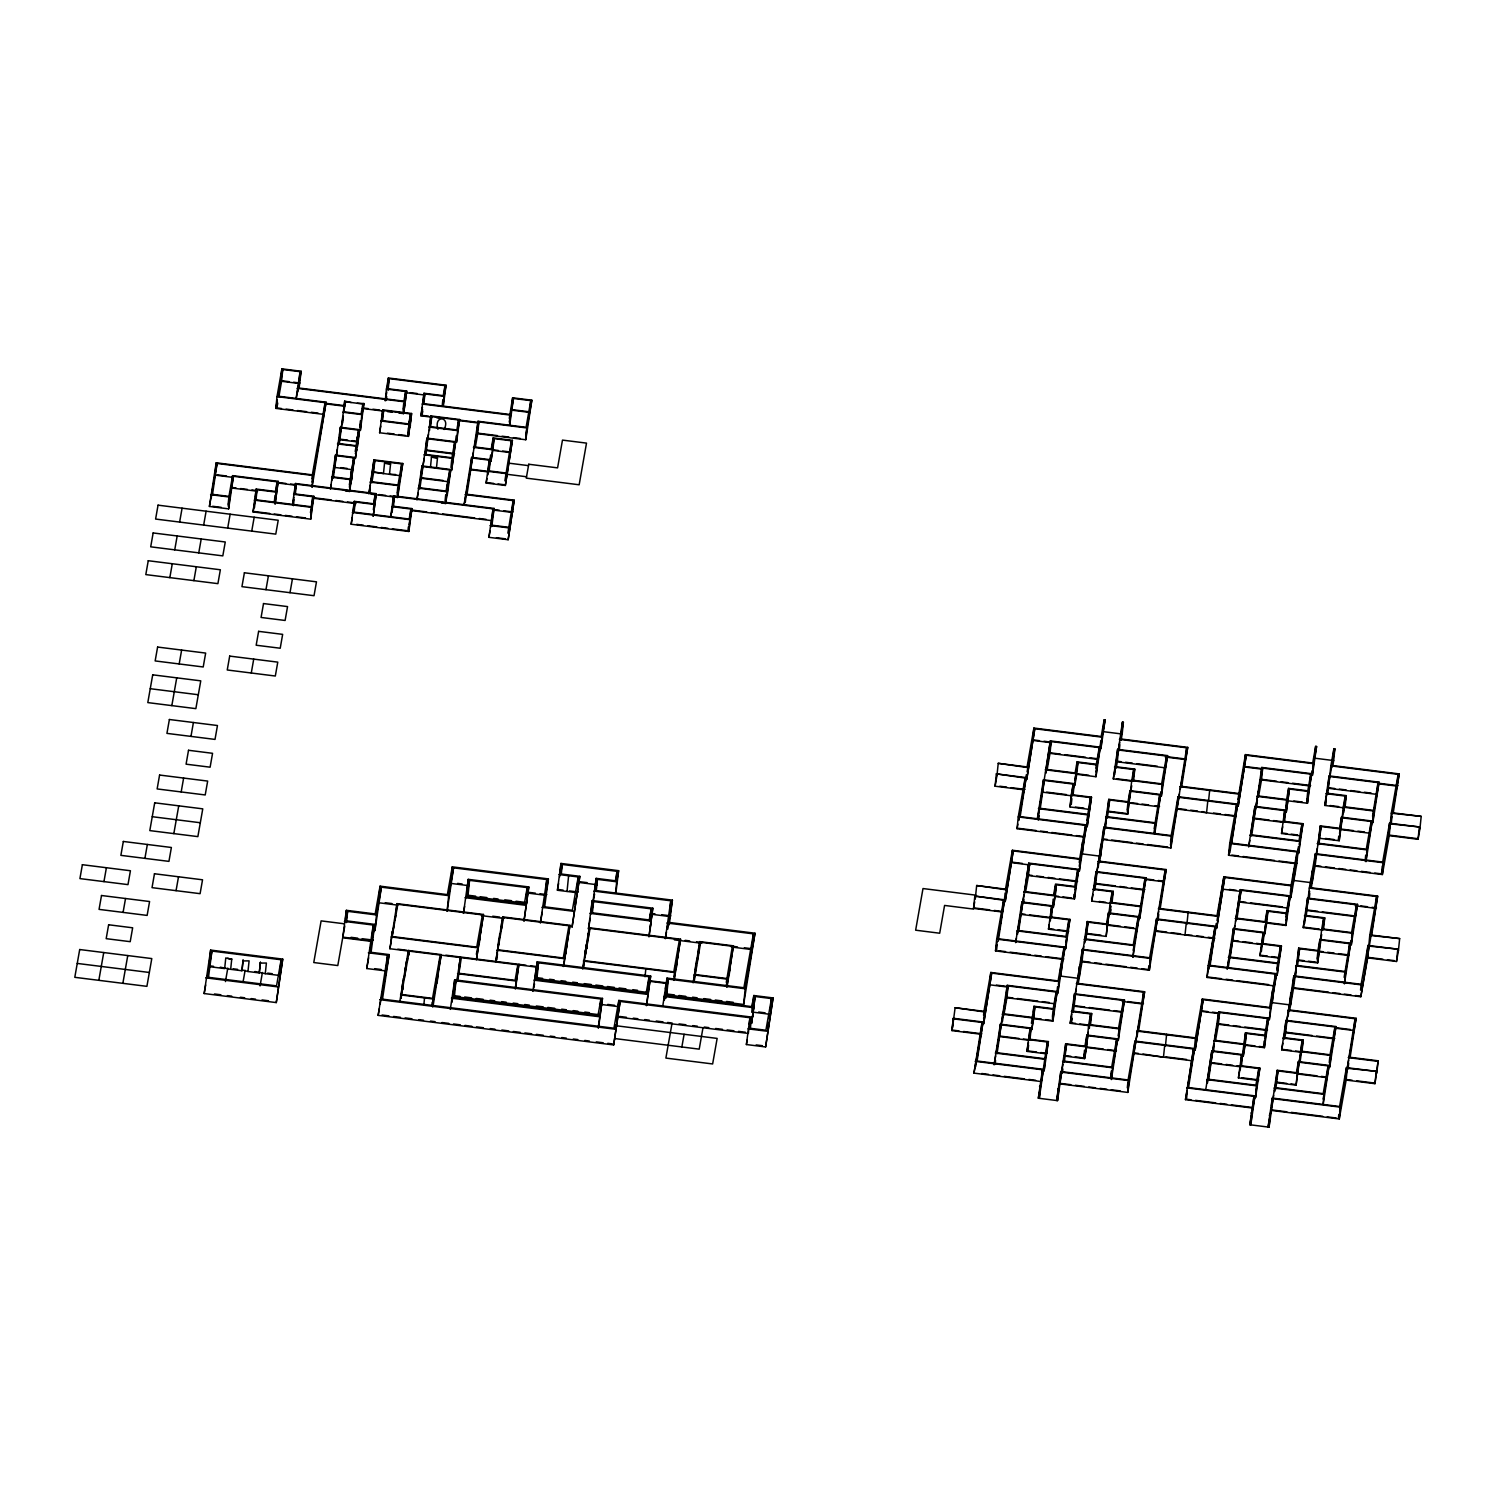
<?xml version="1.0" encoding="UTF-8"?>
<svg xmlns="http://www.w3.org/2000/svg" width="1496" height="1496" viewBox="0 0 1496 1496"><rect width="100%" height="100%" fill="white"/><g stroke="black" fill="none" stroke-linecap="round" stroke-linejoin="round"><path stroke-width="1.5" d="M275.937 493.568L277.115 481.787L233.47 476.308L228.626 508.864L209.403 506.452L216.209 462.788L312.346 474.849L325.081 402.63L277.003 396.608L275.825 408.389L323.903 414.411L325.081 402.63M211.254 498.168L211.647 494.241L228.944 496.41L232.609 475.635L278.163 481.338L275.096 503.909L278.163 481.338M215.237 472.605L216.209 462.788M212.413 495.026L217.07 463.461L313.206 475.522L312.028 487.303L326.128 402.2L278.069 396.16L282.763 369.512L300.079 371.681L298.901 383.462L281.585 381.293L278.854 396.833M228.159 504.264L228.944 496.41M228.626 508.864L229.804 497.083L210.581 494.671M231.637 485.452L232.609 475.635M204.167 993.55L210.637 950.072L282.725 959.104L276.274 1002.582L204.167 993.55L205.681 985.004M373.364 509.743L375.234 494.091L296.339 484.199L294.637 493.867L313.861 496.279L310.719 519.168L253.048 511.931L256.171 489.042L275.414 491.455L277.115 481.787M255.405 496.896L256.171 489.042M254.488 507.574L255.087 501.684M209.515 961.274L210.637 950.072M256.059 499.533L257.05 489.716L276.274 492.128M208.449 977.655L211.927 951.082L281.136 959.759L279.789 973.223M281.472 408.52L276.891 407.941L277.471 402.05M280.93 378.656L281.903 368.839L301.126 371.251L299.219 387.184M281.585 381.293L282.763 369.512M210.356 966.79L224.662 968.585L225.784 957.926L231.656 959.516L227.785 958.188M274.423 501.272L275.021 495.382M241.959 970.754L243.081 960.095L241.959 970.754L230.665 969.333L231.787 958.674M296.152 398.16L300.079 371.681M297.798 391.84L298.19 387.913L403.939 401.171L405.64 391.503L386.417 389.091L385.239 400.872L386.81 391.989M292.599 504.115L295.479 483.507L376.281 493.661L373.215 516.214L376.281 493.661M294.488 493.325L295.479 483.507M293.459 505.648L294.039 499.758M295.366 494.017L296.339 484.199M259.276 972.924L260.398 962.265L259.276 972.924L247.962 971.502L249.103 960.862L242.95 960.937M311.953 478.776L312.346 474.849M310.457 512.604L312.795 496.709L293.571 494.297M279.565 975.467L265.278 973.672L266.4 963.031L260.248 963.106M310.719 519.168L312.795 496.709M276.274 1002.582L282.725 959.104M345.352 490.912L349.615 491.455L354.702 457.458L335.478 455.046L330.392 489.042L331.177 484.592M334.898 460.936L335.478 455.046M333.309 478.047L340.377 427.258L359.601 429.67L357.581 446.313L337.442 443.938M339.592 435.112L340.377 427.258M339.293 444.162L344.697 401.115L351.205 402.499M342.678 423.013L343.351 416.281M343.8 410.091L344.697 401.115M349.335 484.891L353.654 457.888L350.606 480.216L351.579 480.347L352.551 470.529L351.597 470.399L350.401 479.767M349.615 491.455L351.597 470.399M350.962 483.806L351.953 473.989L350.98 473.877M355.225 451.549L358.554 430.119L357.563 439.936M355.487 458.131L358.554 436.495L357.6 436.383L355.487 458.131L336.357 455.719L332.617 476.831L349.933 479M359.751 427.426L360.424 420.694M355.805 445.658L338.507 443.489L341.238 427.95L360.386 430.343L361.957 412.952M392.158 512.062L392.756 506.172L411.98 508.584L408.838 531.473L351.167 524.236L354.29 501.347L373.533 503.759L375.234 494.091M357.207 403.266L363.921 403.527L360.386 430.343M353.131 513.128L354.29 501.347M354.178 511.838L355.169 502.02L374.393 504.433M371.064 494.148L397.674 497.476L402.779 463.48L373.944 459.87L368.839 493.867L370.41 484.985M369.905 493.437L370.297 489.51M371.195 480.534L373.944 459.87M373.626 472.325L374.804 460.544L401.713 463.91L400.535 475.691L373.626 472.325L371.756 482.871M409.062 424.808L409.455 420.881L410.409 421.012L408.464 436.383L379.61 432.755L382.752 409.867L411.587 413.494L410.054 427.351L409.081 427.239L410.54 413.925L383.612 410.54L381.854 420.544L408.763 423.929L410.54 413.925M381.574 421.648L382.752 409.867M382.639 420.357L383.612 410.54M387.389 387.801L388.38 377.983L446.051 385.22L443.321 405.884M386.305 400.442L386.697 396.515M388.062 390.437L389.241 378.656L445.004 385.65L443.826 397.431M395.599 474.513L389.484 474.307L390.568 463.947L384.547 463.18L383.481 473.559L372.766 471.651M371.663 940.76L342.808 937.132L346.343 910.316L375.178 913.944L380.078 886.156L447.379 894.608L452.278 866.839L548.396 878.9L544.581 907.418M345.445 919.292L346.343 910.316M346.511 922.546L347.633 911.326L376.487 914.954L381.368 887.184L448.669 895.618L453.569 867.848L546.807 879.555L545.909 888.53M390.718 516.438L393.598 495.83L494.091 508.434L491.81 526.461M392.999 501.721L393.598 495.83M393.485 506.321L394.458 496.504L392.756 506.172M403.153 409.025L403.733 403.135M404.668 401.321L405.64 391.503M399.039 413.064L403.621 413.625L406.706 391.073L387.483 388.661L389.241 378.656M406.706 391.073L403.621 413.625M397.207 492.876L397.805 486.985M397.674 497.476L398.852 485.695L370.017 482.086M408.371 427.856L407.585 435.71L408.184 432.381M408.464 436.383L411.587 413.494M408.371 526.873L407.978 530.8L392.363 528.836M408.838 531.473L410.914 509.033L391.69 506.62M432.269 417.234L420.937 415.813L424.004 393.242L443.227 395.655L445.004 385.65M385.987 970.941L366.763 968.529L373.233 925.052L344.379 921.424M428.81 416.225L421.984 415.364L422.583 409.474M423.218 401.096L424.004 393.242M423.892 403.733L424.864 393.916L444.088 396.328L446.051 385.22M372.336 934.028L373.233 925.052M446.369 494.447L447.323 494.578L450.838 469.52L422.003 465.892L416.916 499.888L418.076 493.231M370.989 952.915L374.804 924.397L345.969 920.769L347.633 911.326M376.487 914.954L374.916 930.662L381.368 887.184M422.003 465.892L420.825 477.673L443.003 480.459M378.731 899.62L380.078 886.156M419.834 488.911L426.902 438.122L455.738 441.75L451.624 470.193L422.788 466.565M426.117 445.976L426.902 438.122M425.799 455.027L430.811 415.907L459.665 419.516L456.523 442.405L458.599 419.965L456.841 429.95L429.913 426.584L431.69 416.58L476.626 422.227M429.52 430.511L430.811 415.907M430.698 426.397L431.69 416.58M436.495 467.724L437.486 457.907L431.465 457.14L430.493 466.958M749.253 1024.461L749.926 1017.729L620.148 1001.441L613.678 1044.937L378.151 1015.373L387.558 955.233L368.334 952.821M437.954 429.296C433.335 414.635 451.063 416.169 444.069 429.502M386.211 968.697L387.558 955.233M442.255 405.472L442.835 399.582M443.115 406.145L444.088 396.328M374.804 924.397L369.923 952.167L389.147 954.579L382.49 999.178M536.017 967.052L389.895 948.726L396.964 903.621L483.47 914.467L476.42 959.572L483.47 914.467M390.886 943.172L392.064 931.391M396.178 911.475L396.964 903.621M445.079 500.88L445.677 494.989M446.556 492.483L447.341 484.629L448.314 484.76L445.752 503.516L441.32 502.955M445.752 503.516L446.93 491.735L418.095 488.107M447.734 486.724L448.894 474.943M450.951 467.537L451.736 459.683M427.688 438.796L454.672 442.18L453.512 453.961L426.584 450.577M399.918 1000.787L408.352 950.465L441.245 954.598L432.999 1006.528M451.624 470.193L456.243 435.841M401.302 995.569L402.461 983.788M401.171 998.393L401.564 994.466L432.55 998.356L440.198 955.028M402.274 990.015L403.453 978.234M402.835 989.81L403.228 985.883M404.238 978.908L404.631 974.981M405.023 971.054L405.416 967.127M405.416 971.39L406.388 961.573M407.174 962.246L407.567 958.319M407.959 954.392L408.352 950.465M408.819 955.065L409.212 951.138L400.909 997.795M464.115 504.395L471.651 457.365L490.314 459.702L489.136 471.483M465.368 502.002L465.948 496.111M470.866 465.219L471.651 457.365M466.958 494.652L478.028 421.255L526.087 427.295L530.781 400.629L513.483 398.46L509.238 422.059M477.037 431.072L478.028 421.255M477.71 433.709L478.888 421.928L526.947 427.968L525.769 439.749L477.71 433.709L475.298 447.341M423.948 1003.797L424.546 997.907M431.764 1006.21L432.157 1002.283M432.625 1006.883L433.41 999.029L400.517 994.896M436.178 982.909L436.757 977.019M474.475 446.93L491.212 449.024L493.175 437.917L512.399 440.329L505.349 485.452L486.125 483.04L489.267 460.151L472.512 458.038M489.267 460.151L488.089 471.913L471.334 469.819M437.131 983.04L438.309 971.259M439.02 966.809L439.6 960.918M487.976 474.737L490.819 456.374M490.034 460.805L490.632 454.915M492.203 447.734L493.175 437.917M492.857 450.371L494.035 438.609L511.351 440.778L510.173 452.559L492.857 450.371L490.912 461.497L494.035 438.609M448.669 895.618L447.098 911.326L453.569 867.848M450.707 882.547L451.156 878.059M451.605 873.571L452.278 866.839M466.154 494.148L514.213 500.169L508.154 539.738L488.911 537.326L493.025 508.883L390.082 495.961M492.053 518.682L493.025 508.883M450.315 1009.389L454.672 979.843L602.495 998.393L598.512 1027.846M509.295 418.375L512.623 397.786L531.847 400.199L525.769 439.749M509.575 424.939L510.547 415.121L422.096 404.032M511.632 407.604L512.623 397.786M453.325 993.307L454.672 979.843M504.881 480.833L511.351 440.778M509.743 424.827L513.483 398.46M600.008 1008.005L600.906 999.029L455.962 980.852L454.41 996.56L599.354 1014.737M505.349 485.452L512.399 440.329M528.799 886.941L524.011 920.975L528.799 886.941L468.248 879.349L463.442 913.383L464.658 906.501M456.748 981.526L460.469 957.01L459.291 968.791M458.917 968.454L459.496 962.564M458 979.113L461.348 957.683M466.902 892.813L468.248 879.349M526.312 896.572L527.209 887.596L469.538 880.359L467.968 896.067L525.657 903.304M507.873 533.156L513.165 500.618L465.088 494.578M508.154 539.738L514.213 500.169M513.165 500.618L511.987 512.399L493.68 510.099M530.781 400.629L529.621 412.41L512.305 410.241M479.356 942.91L480.534 931.129M563.674 966.266L569.995 925.332L502.693 916.88L495.644 961.984L503.572 917.553L568.929 925.762L563.263 957.982L497.888 949.773M498 946.949L498.785 939.095M496.896 959.591L497.495 953.7M498.579 945.322L499.758 933.541M500.936 930.288L501.721 922.434M501.534 928.661L502.693 916.88M515.185 988.856L518.906 964.34L445.845 955.177M516.868 974.588L517.448 968.697M518.906 964.34L515.522 988.613M532.875 991.362L537.214 961.797L650.667 976.047L646.665 1005.499M546.807 879.555L540.355 923.032L542.225 912.354M535.194 977.168L536.092 968.193M535.886 975.261L536.335 970.773M536.784 966.285L537.214 961.797M536.41 979.6L537.532 968.38M647.731 990.165L649.077 976.701L538.523 962.826L536.952 978.534L647.506 992.409M576.652 892.663L557.428 890.251L560.963 863.435L618.633 870.672L615.885 893.056M559.616 876.899L560.963 863.435M561.355 873.44L562.253 864.464L617.044 871.327L616.146 880.303M567.04 891.466L568.611 875.758M563.337 966.51L569.995 925.332M564.927 953.644L565.32 949.717M565.881 953.775L567.059 941.994M567.751 937.543L568.143 933.616M579.812 876.319L572.07 927.015L579.812 876.319L560.589 873.907L562.253 864.464M577.325 885.931L578.223 876.955L558.999 874.543M582.561 968.922L589.218 927.744L680.549 939.208L674.229 980.142M584.712 955.851L585.31 949.96M583.627 968.492L584.207 962.601M585.104 956.187L586.282 944.406M652.798 908.184L648.984 936.664L652.798 908.184L592.229 900.573L588.414 929.053L590.284 918.413M587.068 945.079L588.246 933.298M586.843 948.445L587.236 944.518M588.04 939.525L589.218 927.744M590.883 914.037L592.229 900.573M592.547 904.594L596.156 878.358L615.38 880.77L617.044 871.327M592.416 912.822L593.538 901.602L651.209 908.839L650.536 915.571M595.258 887.334L596.156 878.358M596.324 890.588L597.446 879.368L616.67 881.78L618.633 870.672M598.157 1027.939L602.495 998.393M615.548 893L616.67 881.78M613.678 1044.937L620.148 1001.441M617.717 1011.651L618.839 1000.431L751.516 1017.074L750.394 1028.294M649.563 921.125L650.236 914.393M645.038 976.757L645.823 968.903M650.106 930.269L651.676 914.561M646.309 1005.593L650.667 976.047M593.893 891.13L670.806 900.779L665.327 938.721L666.487 932.045M667.796 929.091L672.396 900.143L595.483 890.494L597.446 879.368M669.909 909.755L670.806 900.779M669.254 924.734L672.396 900.143M662.878 1005.405L667.01 978.085L743.905 987.734L753.404 933.859L666.879 923.013M664.972 993.456L664.299 1000.188L665.066 995.925M665.421 988.968L665.87 984.48M665.888 989.305L667.01 978.085M665.982 998.131L667.31 984.667M754.994 933.205L745.195 988.763L668.301 979.113L666.73 994.821L743.643 1004.471L754.994 933.205L668.469 922.359M673.892 980.385L680.549 939.208M675.463 967.519L676.061 961.629M676.435 967.65L677.613 955.869M678.511 949.455L678.904 945.528M693.115 982.797L699.773 941.62L733.414 945.827L727.093 986.78M695.266 969.726L695.846 963.835M694.368 980.404L700.633 942.293M695.659 970.062L696.837 958.282M698.202 953.064L698.8 947.174M698.595 953.401L699.773 941.62M726.289 982.405L732.367 946.276L696.5 941.769M726.757 987.023L733.414 945.827M729.3 974.27L730.478 962.489M743.643 1004.471L745.195 988.763M752.282 945.079L753.404 933.859M668.301 979.113L665.365 995.775L751.871 1006.621L753.834 995.513L773.058 997.926L765.615 1046.957L746.392 1044.545L749.926 1017.729M748.804 1028.949L748.355 1033.437L618.577 1017.149M751.74 1012.287L752.862 1001.067M752.712 1006.733L753.834 995.513M755.125 996.523L751.609 1023.339L755.125 996.523L771.469 998.58L770.346 1009.8M752.731 1016.962L754.302 1001.254M765.615 1046.957L773.058 997.926M953.158 1018.832L982.012 1022.441L980.834 1034.222L951.998 1030.613L953.27 1018.271L983.059 1022.011L977.056 1061.244M951.998 1030.613L953.27 1018.271M1063.993 947.566L1062.815 959.347L995.513 950.914L996.691 939.133L1063.993 947.566L1058.121 980.909L990.82 972.456L983.957 1011.333L955.121 1007.724L952.447 1028.051M974.812 896.067L973.541 908.409L1002.376 912.018L1003.554 900.255L974.812 896.067L1004.62 899.807L998.187 941.321M975.392 897.862L976.664 885.52L1005.518 889.129L1012.362 850.252L1079.663 858.704L1085.535 825.381L1018.234 816.928L1017.074 828.709L1084.357 837.143M996.355 773.862L1025.097 778.051L1023.918 789.832L995.083 786.204L996.355 773.862L1026.163 777.602L1020.141 816.835M996.953 775.657L998.225 763.315L1027.06 766.943L1033.904 728.047L1101.206 736.5L1104.142 719.838L1105.114 719.95L1100.888 748.954L1102.066 737.173L1034.783 728.739L1026.742 779.397L1034.783 728.739M975.149 1061.337L1042.45 1069.771L1041.272 1081.552L973.971 1073.118L982.012 1022.441M975.616 1066.779L983.059 1022.011M983.564 1015.26L983.957 1011.333M991.68 973.129L983.657 1023.788L991.68 973.129L1058.981 981.582L1057.803 993.363L1065.04 947.136L997.757 938.703L1004.62 899.807M990.034 980.31L990.82 972.456M996.579 950.484L997.159 944.593M1004.527 898.946L1005.125 893.056M1013.222 850.925L1005.2 901.602L1013.222 850.925L1080.523 859.377L1079.345 871.158L1086.601 824.932L1019.3 816.498L1018.907 820.425M1011.39 860.069L1012.362 850.252M1029.959 1039.832L1031.137 1028.051L1000.375 1024.18L994.092 1064.853L995.663 1055.97M995.158 1064.423L995.551 1060.496M999.384 1033.998L1000.375 1024.18M1052.903 1021.132L1054.082 1009.351L1034.858 1006.939L1031.716 1029.828L1033.68 1018.72L1052.903 1021.132L1057.205 991.568L1007.219 985.303L1000.955 1025.976L1006.041 997.084L1012.867 997.944M997.047 1053.726L1001.235 1024.853L1030.071 1028.481L1029.098 1038.299M1025.882 778.724L1026.275 774.797M1002.413 1021.6L1008.08 985.976L1056.157 992.016L1054.979 1003.797L1006.92 997.757L1003.891 1014.849M1006.434 993.157L1007.219 985.303M1006.92 997.757L1008.08 985.976M1033.325 733.938L1033.904 728.047M1052.679 905.847L1021.918 901.976L1015.653 942.648L1016.438 938.198M1017.486 934.364L1022.778 902.668L1051.613 906.277L1050.323 920.882M1021.319 907.866L1021.918 901.976M1074.446 898.928L1075.624 887.147L1056.4 884.734L1053.259 907.623L1055.222 896.515L1074.446 898.928L1078.766 869.382L1028.762 863.099L1022.497 903.771L1024.068 894.87M1018.589 931.522L1022.778 902.668M1023.563 903.322L1023.956 899.395M1024.853 890.438L1028.762 863.099M1028.463 875.553L1029.641 863.772L1077.7 869.812L1076.522 881.593L1028.463 875.553L1025.452 892.645M1037.383 818.48L1043.46 779.79L1074.222 783.642L1073.043 795.423M1039.028 812.16L1038.261 820.014L1039.009 815.731M1042.488 789.608L1043.46 779.79M1044.245 779.603L1050.323 740.894L1100.308 747.177L1095.988 776.723L1076.765 774.311L1074.82 785.419L1076.297 769.711M1040.131 809.336L1044.32 780.463L1073.174 784.072L1070.033 806.961L1089.256 809.373L1090.434 797.592L1071.211 795.18L1070.033 806.961M1045.891 773.282L1051.183 741.567L1099.242 747.607L1098.064 759.388L1050.005 753.348L1046.994 770.44M1045.611 772.684L1050.323 740.894M1050.005 753.348L1051.183 741.567M1028.107 1039.589L1047.331 1042.001L1046.172 1053.782L1026.929 1051.37L1030.071 1028.481M1028.575 1045.05L1027.995 1050.94L1036.541 1052.006M1031.436 1023.264L1033.998 1006.266L1053.221 1008.678L1056.157 992.016M1033.399 1012.156L1033.998 1006.266M1033.68 1018.72L1034.858 1006.939M1049.668 917.385L1068.892 919.797L1067.714 931.578L1048.49 929.166L1051.613 906.277M1051.501 917.628L1053.184 899.096M1054.549 893.879L1055.335 886.025M1055.222 896.515L1056.4 884.734M1060.496 1083.964L1127.778 1092.417L1128.956 1080.636L1061.674 1072.183L1057.56 1100.626L1038.336 1098.214L1042.45 1069.771M1043.423 1068.481L1047.331 1042.001M976.215 1060.888L1043.497 1069.341L1039.29 1098.345L1040.468 1086.563L1039.496 1086.433M1071.286 804.567L1071.865 798.677M995.27 1053.072L1045.255 1059.336L1044.096 1071.117L1048.397 1041.571L1029.173 1039.159L1031.137 1028.051M1076.69 765.784L1077.083 761.857L1096.306 764.269L1099.242 747.607M1052.436 1016.532L1053.016 1010.642M1076.765 774.311L1077.943 762.53L1097.166 764.942L1095.988 776.723M1056.943 992.69L1057.522 986.799M1060.832 976.14L1062.01 964.359L1061.057 964.228L1059.879 976.009L1079.102 978.421L1080.28 966.64L1079.308 966.528L1078.149 978.309M1016.831 930.867L1066.816 937.132L1065.638 948.913L1069.939 919.367L1050.716 916.955L1053.184 902.499M1073.586 898.255L1073.978 894.328M1079.271 862.631L1079.663 858.704M1188.535 1087.779L1194.556 1048.546L1134.959 1041.066L1128.096 1079.962L1060.814 1071.51L1056.587 1100.514L1061.674 1072.183M1081.627 851.86L1082.599 842.042L1083.553 842.155L1082.375 853.936M1057.56 1100.626L1058.738 1088.845L1057.765 1088.733M1060.215 1077.4L1060.814 1071.51M1084.563 835.198L1085.535 825.381M1061.58 1071.323L1065.694 1043.741L1084.937 1046.153L1086.881 1035.045L1117.643 1038.897L1111.378 1079.57L1112.557 1067.789L1062.571 1061.505M1086.9 820.145L1090.434 797.592M1062.459 1072.856L1062.852 1068.929M1091.5 797.162L1087.181 826.727L1091.5 797.162L1072.258 794.75L1074.222 783.642M1064.909 1051.595L1065.694 1043.741M1064.292 1062.44L1066.573 1044.414L1103.281 1049.033M1089.425 1025.714L1070.201 1023.301L1074.521 993.755L1124.506 1000.02L1118.241 1040.692L1119.419 1028.911L1088.658 1025.041L1087.48 1036.822M1095.913 768.196L1096.306 764.269M1075.531 1023.395L1071.267 1022.871L1071.847 1016.981M1073.735 1001.591L1074.521 993.755M1075.306 993.568L1082.356 949.306L1149.639 957.758L1156.502 918.881L1216.098 926.342L1208.862 969.165M1074.203 1006.21L1075.381 994.429L1123.44 1000.45L1122.262 1012.231L1074.203 1006.21L1073.1 1012.455M1100.233 746.317L1100.813 740.427M1104.142 719.838L1102.963 731.619L1122.187 734.031L1123.365 722.25L1122.411 722.119L1118.204 751.123M1081.365 959.123L1082.356 949.306M1082.936 951.101L1087.255 921.536L1106.479 923.948L1108.443 912.841L1139.204 916.693L1132.921 957.365L1134.099 945.584L1084.114 939.32M1082.038 961.76L1083.216 949.979L1150.499 958.431L1149.339 970.212L1082.038 961.76L1078.373 982.592M1084.787 942.798L1085.18 938.871L1133.239 944.911L1138.138 917.142L1109.303 913.514M1087.255 921.536L1086.077 933.317L1101.019 935.187M1085.834 940.236L1088.116 922.209L1120.448 926.267M1092.922 889.316L1112.164 891.728L1110.986 903.509L1091.762 901.097L1096.063 871.551L1146.048 877.815L1139.784 918.488L1140.962 906.707L1110.2 902.836L1106.161 936.403L1086.938 933.99M1095.091 881.368L1096.063 871.551M1096.643 873.327L1103.898 827.101L1171.2 835.553L1178.044 796.676L1237.641 804.156L1231.638 843.37M1095.745 884.005L1096.923 872.224L1145.001 878.245L1143.823 890.027L1095.745 884.005L1094.642 890.251M1098.288 867.007L1098.887 861.116L1166.169 869.55L1160.167 908.783M1099.691 856.105L1100.869 844.324L1101.823 844.455L1100.645 856.236L1081.421 853.823M1103.898 827.101L1102.72 838.882L1107.208 839.443M1104.478 828.896L1108.798 799.332L1128.021 801.744L1129.985 790.636L1160.746 794.507L1154.875 832.935M1099.541 862.481L1104.759 827.793L1172.06 836.227L1179.446 793.871M1105.75 826.484L1106.329 820.593M1108.199 805.222L1108.798 799.332M1075.213 1056.849L1083.758 1057.934L1084.544 1050.08M1107.377 818.032L1109.658 800.005L1128.882 802.417L1131.743 785.755M1065.395 1056.195L1084.619 1058.607L1088.265 1032.371M1085.909 1044.862L1086.881 1035.045M1114.483 767.111L1133.706 769.524L1132.528 781.305L1113.305 778.892L1117.606 749.346L1167.591 755.611L1161.326 796.283L1162.504 784.502L1131.743 780.632L1127.704 814.198L1108.48 811.786M1086.582 1047.499L1087.742 1035.718L1116.596 1039.327L1115.418 1051.108L1086.582 1047.499L1084.619 1058.607M1089.312 1028.537L1090.603 1013.933L1071.379 1011.52M1114.744 774.535L1115.53 766.681L1134.753 769.094L1133.594 780.875M1117.606 749.346L1116.427 761.127L1120.972 761.688M1090.491 1025.284L1091.669 1013.503L1072.445 1011.09L1075.381 994.429M1117.306 761.801L1118.466 750.02L1166.543 756.06L1165.365 767.841L1117.306 761.801L1116.203 768.046M1119.251 750.693L1119.85 744.802M1121.233 733.9L1122.411 722.119M1106.161 936.403L1108.443 912.841M1110.873 906.333L1110.088 914.187L1110.855 909.736M1112.033 903.079L1113.211 891.298L1093.987 888.886M1127.236 809.598L1128.021 801.744M1129.2 798.49L1129.985 790.636M1127.704 814.198L1128.882 802.417M1110.705 1076.933L1111.304 1071.043M1138.138 917.142L1136.96 928.923L1108.125 925.295M1139.111 915.851L1145.001 878.245M1127.311 1087.816L1127.909 1081.926M1154.201 828.597L1159.68 794.937L1130.845 791.309M1154.669 833.197L1155.641 823.38L1105.656 817.115M1133.968 1050.884L1134.959 1041.066M1159.68 794.937L1158.502 806.718L1129.667 803.09M1135.539 1042.862L1143.58 992.185L1076.278 983.751M1127.778 1092.417L1135.819 1041.74L1193.49 1048.995L1187.88 1085.928M1160.466 795.61L1160.859 791.683M1137.184 1036.522L1137.783 1030.632L1195.454 1037.869L1202.317 998.991L1269.599 1007.444L1275.471 974.12L1208.188 965.668L1207.01 977.449L1274.312 985.901M1143.58 992.185L1142.402 1003.966L1122.206 1001.441M1138.624 1030.987L1144.627 991.755L1077.344 983.321L1083.721 946.65M1148.853 965.612L1148.46 969.539L1141.747 968.697M1156.502 918.881L1155.323 930.643L1166.787 932.083M1157.287 918.694L1165.122 869.999L1097.821 861.546M1149.339 970.212L1157.362 919.554L1215.051 926.791L1207.01 977.449M1158.147 920.227L1158.727 914.337M1165.122 869.999L1163.944 881.78L1145.992 879.517M1170.601 841.444L1171.2 835.553M1103.581 839.574L1170.882 848.008L1172.06 836.227M1177.072 806.494L1178.044 796.676M1178.642 798.453L1186.665 747.794L1119.382 739.342M1170.882 848.008L1178.904 797.349L1236.594 804.586L1235.602 814.404M1186.665 747.794L1185.487 759.575L1165.309 757.032M1123.365 722.25L1120.429 738.912L1187.731 747.364L1181.709 786.578M1186.889 924.397L1188.161 912.055M1208.637 800.229L1209.703 789.851M1186.646 1087.873L1253.928 1096.306L1252.75 1108.087L1185.468 1099.653L1193.49 1048.995M1187.113 1093.333L1186.515 1099.223L1191.003 1099.784M1194.481 1047.686L1195.454 1037.869M1203.177 999.665L1195.136 1050.342L1203.177 999.665L1270.459 1008.117L1276.537 973.672L1209.254 965.238M1201.325 1008.809L1202.317 998.991M1210.096 965.575L1216.211 923.537M1224.719 877.479L1216.697 928.137L1224.719 877.479L1292.02 885.913L1290.842 897.694L1296.901 863.248L1298.397 846.699M1297.032 851.916L1295.854 863.697L1228.553 855.245L1229.731 843.464L1297.032 851.916L1291.142 885.239L1223.859 876.787L1217.033 920.601M1205.795 1089.425L1211.853 1050.716L1242.615 1054.587L1241.437 1066.368M1229.805 852.851L1237.641 804.156M1207.44 1083.104L1212.714 1051.408L1241.568 1055.017L1240.278 1069.621M1207.16 1082.506L1211.853 1050.716M1212.452 1052.511L1218.716 1011.838L1268.702 1018.122L1264.4 1047.668L1245.158 1045.255L1243.213 1056.363L1246.336 1033.474L1265.579 1035.887L1264.4 1047.668M1208.525 1080.262L1212.714 1051.408M1237.959 799.369L1245.401 754.601L1312.703 763.035L1315.639 746.373L1316.592 746.485L1312.385 775.489L1313.563 763.708L1246.262 755.274L1238.239 805.933L1246.262 755.274M1213.705 1050.099L1214.098 1046.172M1217.744 1021.656L1218.716 1011.838M1218.399 1024.293L1219.577 1012.512L1267.636 1018.552L1266.476 1030.333L1218.399 1024.293L1215.388 1041.384M1244.429 764.419L1245.401 754.601M1262.998 944.163L1264.176 932.382L1233.415 928.53L1227.131 969.184L1232.237 940.311L1238.819 941.134M1228.384 966.79L1234.275 929.203L1263.11 932.812L1261.427 951.344M1232.629 936.384L1233.415 928.53M1230.086 958.076L1240.259 889.634L1290.244 895.917L1285.943 925.463L1266.719 923.051L1264.756 934.159L1267.018 910.596L1286.261 913.009L1289.197 896.347L1241.119 890.307L1236.22 918.095L1265.074 921.704L1267.018 910.596M1235.565 921.424L1240.259 889.634M1236.93 919.18L1241.119 890.307M1248.88 845.016L1254.957 806.325L1285.718 810.178L1284.54 821.959M1250.637 835.871L1254.957 806.325M1251.628 835.871L1261.801 767.448L1311.805 773.713L1308.102 794.264M1256.79 805.708L1257.388 799.818M1261.016 775.283L1261.801 767.448M1261.502 779.902L1262.68 768.121L1310.739 774.143L1309.561 785.924L1261.502 779.902L1258.491 796.994M1237.042 1065.807L1258.828 1068.537L1257.65 1080.318L1238.426 1077.905L1241.568 1055.017M1242.353 1055.69L1245.476 1032.801L1264.7 1035.213L1267.636 1018.552M1244.504 1042.619L1245.476 1032.801M1245.158 1045.255L1246.336 1033.474M1256.397 943.34L1280.37 946.332L1279.192 958.113L1259.969 955.701L1263.11 932.812M1266.719 923.051L1267.897 911.27L1287.121 913.682L1290.244 895.917M1271.993 1110.5L1339.275 1118.952L1340.453 1107.171L1273.152 1098.718L1269.038 1127.161L1249.815 1124.749L1253.928 1096.306M1194.556 1048.546L1187.693 1087.442L1254.994 1095.876L1250.787 1124.88L1251.965 1113.099L1250.993 1112.968M1301.931 824.146L1300.753 835.927L1281.53 833.496L1284.653 810.608L1255.817 806.999L1250.918 834.768L1298.977 840.808L1301.931 824.146L1282.689 821.734M1284.653 810.608L1283.475 822.389L1254.639 818.78M1206.767 1079.607L1256.752 1085.872L1255.574 1097.653L1259.894 1068.107L1240.67 1065.694L1243.12 1051.239M1285.831 807.354L1286.41 801.463M1289.44 789.065L1286.298 811.954L1289.44 789.065L1308.663 791.478L1307.485 803.259L1288.262 800.846M1287.794 796.246L1288.58 788.392L1307.803 790.804L1310.739 774.143M1264.12 1041.104L1263.522 1046.994L1259.258 1046.452M1270.459 1008.117L1269.3 1019.898L1276.537 973.672M1272.329 1002.675L1273.507 990.894L1272.535 990.782L1271.357 1002.563L1289.627 1004.845L1290.805 993.063L1291.777 993.194L1290.599 1004.975M1274.498 983.938L1275.471 974.12M1276.855 968.884L1280.37 946.332M1264.176 932.382L1262.213 943.49L1281.436 945.902L1277.135 975.467L1278.295 963.686L1228.31 957.403M1285.868 916.936L1286.261 913.009M1285.943 925.463L1287.121 913.682M1289.197 896.347L1288.019 908.128L1239.941 902.088M1290.375 893.093L1291.142 885.239M1339.275 1118.952L1346.138 1080.075L1374.974 1083.684L1376.245 1071.342L1346.437 1067.62L1339.593 1106.498L1272.292 1098.045L1268.084 1127.049L1273.676 1095.39M1269.038 1127.161L1270.216 1115.38L1269.263 1115.268M1293.872 880.471L1295.05 868.69L1294.096 868.578L1292.918 880.359L1312.142 882.771L1313.32 870.99L1312.347 870.859L1311.169 882.64M1271.507 1105.899L1272.292 1098.045M1273.077 1097.877L1277.191 1070.276L1296.415 1072.688L1298.378 1061.58L1329.14 1065.433L1323.268 1103.88M1274.723 1091.538L1275.116 1087.611L1323.193 1093.651L1328.074 1065.881L1299.239 1062.254M1276.219 1080.093L1277.191 1070.276M1275.77 1088.976L1278.052 1070.949L1316.985 1075.848M1285.718 810.178L1283.755 821.285L1302.979 823.698L1298.678 853.262L1299.856 841.481L1249.852 835.198M1282.876 1038.056L1302.1 1040.468L1300.922 1052.249L1281.698 1049.837L1285.999 1020.291L1336.003 1026.555L1329.72 1067.228L1330.898 1055.447L1295.573 1051.015M1306.812 800.622L1307.803 790.804M1285.027 1030.108L1285.999 1020.291M1286.597 1022.067L1293.834 975.841L1361.136 984.293L1367.998 945.416L1397.788 949.156L1396.516 961.479L1367.681 957.87L1360.818 996.747L1293.535 988.314L1289.496 1011.221M1285.7 1032.745L1286.878 1020.964L1334.937 1026.985L1333.759 1038.766L1285.7 1032.745L1284.597 1038.991M1307.485 803.259L1311.917 770.889M1288.243 1015.747L1288.823 1009.856L1356.124 1018.29L1350.103 1057.522M1315.639 746.373L1314.46 758.154L1333.684 760.566L1334.862 748.785L1333.908 748.673L1330.86 765.877L1327.681 794.582M1293.834 975.841L1292.675 987.622L1328.56 992.128M1293.535 988.314L1298.734 948.071L1317.957 950.484L1319.921 939.376L1350.682 943.247L1344.418 983.9L1345.596 972.12L1295.611 965.855M1295.686 975.224L1296.265 969.333M1298.154 953.962L1298.734 948.071M1297.687 964.696L1299.613 948.745L1323.137 951.718M1304.418 915.851L1323.642 918.264L1322.464 930.045L1303.24 927.632L1307.56 898.086L1357.545 904.351L1351.281 945.023L1352.459 933.242L1321.697 929.371L1317.658 962.938L1298.435 960.525M1304.699 923.275L1305.279 917.385M1306.775 905.94L1306.382 909.867L1317.733 911.288M1307.167 902.013L1307.56 898.086M1306.139 916.786L1309.318 888.082L1315.395 853.655L1382.678 862.089L1389.541 823.211L1419.33 826.951L1418.058 839.293L1389.223 835.666L1382.379 874.543L1315.078 866.109L1311.412 886.941M1309.393 897.469L1309.785 893.542M1314.61 861.509L1315.395 853.655M1315.078 866.109L1320.295 825.867L1339.518 828.279L1341.463 817.171L1372.243 821.042L1365.96 861.696L1367.138 849.915L1317.153 843.65M1319.304 835.684L1320.295 825.867M1318.874 844.586L1321.155 826.559L1353.487 830.617M1276.873 1082.73L1296.116 1085.142L1298.378 1061.58M1296.116 1085.142L1302.1 1040.468M1325.961 793.665L1345.185 796.078L1344.025 807.859L1324.783 805.446L1329.102 775.882L1379.088 782.165L1372.823 822.819L1374.001 811.038L1343.24 807.186L1342.062 818.966M1300.23 1060.963L1303.166 1040.038L1283.942 1037.626M1325.849 804.998L1326.241 801.071M1328.317 783.736L1329.102 775.882M1301.988 1051.819L1303.166 1040.038M1332.73 760.454L1333.908 748.673M1317.191 958.338L1317.77 952.447M1317.658 962.938L1321.679 934.495M1319.341 945.266L1319.921 939.376M1323.53 929.614L1324.708 917.833L1305.484 915.421M1338.34 840.06L1338.733 836.133M1319.977 838.34L1339.201 840.752L1341.463 817.171M1339.201 840.752L1342.342 817.845L1371.178 821.472L1370.186 831.29M1343.707 812.627L1344.1 808.7M1345.072 807.41L1346.25 795.629L1327.027 793.217M1323.062 1104.142L1324.053 1094.324L1274.05 1088.06M1328.074 1065.881L1326.915 1077.662L1298.061 1074.035M1329.252 1062.628L1329.851 1056.737M1344.137 977.337L1349.635 943.677L1320.781 940.049M1349.635 943.677L1348.457 955.458L1319.622 951.83M1350.42 944.35L1350.795 940.423M1303.24 927.632L1308.42 898.759L1356.479 904.8L1355.301 916.581L1307.242 910.54M1338.415 1118.279L1338.808 1114.352M1365.1 861.023L1365.698 855.132M1346.437 1067.62L1345.259 1079.383L1352.141 1080.262M1347.036 1069.397L1355.058 1018.739L1287.775 1010.286M1346.138 1080.075L1347.316 1068.294L1376.245 1071.342M1372.543 816.255L1378.022 782.595L1329.963 776.555M1348.083 1068.967L1348.681 1063.076M1378.022 782.595L1376.862 794.376L1328.785 788.336M1355.058 1018.739L1353.88 1030.52L1335.947 1028.257M1360.556 990.184L1361.136 984.293M1360.818 996.747L1377.666 896.104L1310.384 887.652L1317.153 848.756M1367.213 953.27L1367.998 945.416M1367.681 957.87L1369.756 935.411L1376.619 896.534L1309.318 888.082M1376.619 896.534L1375.441 908.315L1355.245 905.772M1371.645 935.318L1377.666 896.104M1374.768 873.028L1381.5 873.87L1382.285 866.016M1382.379 874.543L1383.538 862.762L1316.256 854.328M1389.541 823.211L1388.363 834.992L1418.171 838.732M1389.223 835.666L1391.299 813.207L1398.162 774.33L1330.86 765.877M1391.373 822.594L1391.972 816.704M1398.162 774.33L1396.984 786.111L1379.032 783.867M1393.206 813.113L1399.209 773.9L1331.926 765.447M1376.825 1073.137L1378.115 1060.795L1349.261 1057.186L1356.124 1018.29M1378.115 1060.795L1374.974 1083.684M1398.386 950.932L1399.658 938.59L1370.822 934.981M1419.928 828.728L1421.2 816.386L1392.365 812.777M103.953 881.611L106.403 867.717M98.83 980.329L103.729 952.559M169.833 577.624L172.283 563.73M174.733 549.836L177.183 535.961M179.632 522.067L182.082 508.191M123.083 912.41L125.533 898.516M122.859 983.34L127.758 955.57M144.906 858.367L147.356 844.473M171.834 705.607L176.734 677.838M179.183 663.944L181.633 650.068M193.882 580.635L196.313 566.741M198.762 552.865L201.212 538.971M203.662 525.096L206.111 511.202M209.403 506.452L217.07 463.461M228.14 506.115L228.869 501.964M229.599 497.794L233.47 476.308M173.835 833.609L178.735 805.839M181.184 791.945L183.634 778.051M190.964 736.406L193.414 722.512M227.691 528.107L230.141 514.213M176.061 890.662L178.51 876.768M253.048 511.931L255.012 500.823M257.05 489.716L255.274 499.72L311.037 506.714M251.739 531.117L254.189 517.242M277.003 396.608L281.903 368.839M275.825 408.389L277.34 399.843M276.891 407.941L277.676 403.509M274.572 501.291L275.245 497.42M296.32 398.048L301.126 371.251M251.272 672.994L253.722 659.119M265.97 589.686L268.42 575.792M211.927 951.082L207.327 977.187L276.536 985.864L281.136 959.759M292.786 503.928L293.927 497.457M290 592.697L292.449 578.802M311.953 482.105L326.128 402.2M225.429 981.6L227.803 968.118M313.861 496.279L311.897 507.387L254.226 500.15M230.665 969.333L220.305 967.183M243.137 981.526L245.12 970.287M331.962 480.141L334.3 466.827M336.263 455.719L337.367 449.454M338.096 445.303L339.199 439.039L347.745 440.123M341.163 427.931L343.126 416.823M247.962 971.502L242.109 969.913M260.042 985.939L262.417 972.475M357.6 436.383L356.983 439.861L357.937 439.974M349.372 487.229L350.008 483.694M355.319 453.55L356.964 449.791M359.882 427.669L360.592 423.667M363.921 403.527L361.957 414.635L342.734 412.223M354.702 457.458L350.793 479.674L331.57 477.261M359.601 429.67L356.665 446.35L357.376 441.9L340.06 439.731M265.278 973.672L254.9 971.521M351.167 524.236L352.345 517.579M355.169 502.02L353.393 512.025L409.156 519.019L410.914 509.033M386.417 389.091L388.38 377.983M379.61 432.755L380.788 426.098M374.804 460.544L371.083 481.656L397.992 485.022L401.713 463.91M384.547 463.18L390.568 463.947M403.097 411.026L403.789 407.155M390.905 516.232L392.42 507.612M397.188 494.69L397.936 490.482M398.684 486.256L402.779 463.48M409.081 427.239L409.362 425.706M410.054 427.351L410.409 425.275M420.937 415.813L422.452 407.174M424.864 393.916L423.162 403.583L509.687 414.448M421.984 415.364L422.676 411.494M409.044 524.797L409.736 520.814M411.98 508.584L410.016 519.692L352.345 512.455M418.861 488.781L424.247 458.244M428.473 434.345L425.014 454.354L451.942 457.739L454.672 442.18M342.808 937.132L344.772 926.024M431.465 457.14L437.486 457.907M446.706 492.521L450.838 469.52M459.665 419.516L457.701 430.624L428.866 427.014M366.763 968.529L368.652 957.851M369.774 951.437L370.522 947.155M464.302 504.171L473.391 452.615M474.157 448.276L478.888 421.928M378.151 1015.373L379.329 1008.715M380.115 1004.265L380.9 999.814M389.895 948.726L391.073 942.05M391.859 937.618L392.775 932.476M393.429 928.717L394.271 923.93M395 919.834L395.786 915.402M389.147 954.579L381.312 999.01L613.94 1028.201L618.839 1000.431M486.125 483.04L486.911 478.589M488.911 537.326L490.015 531.061M490.763 526.91L494.091 508.434M525.694 434.625L531.847 400.199M449.193 891.092L449.941 886.81M432.98 1001.067L441.245 954.598M469.538 880.359L466.602 897.02L524.273 904.257L527.209 887.596M451.904 1002.413L452.708 997.832M455.962 980.852L453.026 997.514L597.97 1015.709L600.906 999.029M457.533 978.777L458.318 974.345M476.364 954.298L477.187 949.698M517.84 964.77L515.091 980.329L458.599 973.242M548.396 878.9L543.497 906.67L572.351 910.297L578.223 876.955M533.829 987.884L534.521 983.9M538.523 962.826L535.587 979.487L646.122 993.363L649.077 976.701M557.428 890.251L558.606 883.594M574.688 903.771L575.474 899.339M592.715 904.706L594.585 894.066M593.538 901.602L591.575 912.71L649.245 919.947L651.209 908.839M582.954 968.398L584.132 961.741M584.917 957.29L585.703 952.859M586.282 949.511L587.255 943.957M615.024 1028.967L615.772 1024.685M616.52 1020.422L617.268 1016.139M667.272 927.595L668.058 923.163M673.855 976.72L674.659 972.12M671.928 1023.844L665.888 1058.083L712.638 1063.955L717.145 1038.411L617.044 1025.863M681.858 1046.976L684.102 1034.278M693.901 980.048L696.444 965.612M697.024 962.283L697.809 957.833M702.989 1027.752L699.212 1049.145L614.8 1038.561M726.308 985.658L727.131 981.058M746.392 1044.545L747.177 1040.113M751.516 1017.074L749.552 1028.201L765.896 1030.239L771.469 998.58M767.504 1027.864L768.308 1023.339M769.112 1018.813L769.898 1014.288L753.554 1012.231M955.121 1007.724L984.836 1012.007M976.664 885.52L1006.378 889.821M998.225 763.315L1027.92 767.616M974.7 901.845L973.428 909.063L944.574 905.435L939.694 933.224L915.645 930.194L922.995 888.549L975.878 895.169L975.168 899.133M995.083 786.204L997.047 775.096M996.691 939.133L1003.554 900.255M1018.234 816.928L1025.097 778.051M973.971 1073.118L980.834 1034.222M983.601 1018.552L989.641 984.237M995.513 950.914L997.14 941.769M997.944 937.188L1001.965 914.318M1005.948 891.766L1011.184 862.033L1022.404 863.435M1017.074 828.709L1017.878 824.128M1018.683 819.565L1023.918 789.832M1027.098 771.861L1032.745 739.828L1039.458 740.688M1019.3 816.498L1026.163 777.602M996.448 1051.52L999.197 1035.961L1018.963 1038.448M1017.205 933.766L1020.74 913.757L1025.134 914.318M1037.588 818.219L1039.159 809.336M1039.944 804.885L1042.282 791.571M1001.235 1024.853L996.336 1052.642L1044.395 1058.663M1029.641 863.772L1024.741 891.541L1053.577 895.169L1055.54 884.061L1074.764 886.474L1077.7 869.812M1044.32 780.463L1039.421 808.233L1087.498 814.254M1071.211 795.18L1073.174 784.072M1077.083 761.857L1075.119 772.965L1046.284 769.355M1026.929 1051.37L1028.5 1042.488M1048.49 929.166L1049.276 924.715M1074.726 780.314L1075.512 775.863M1075.979 773.638L1077.943 762.53M1068.892 919.797L1065.956 936.459L1017.878 930.437M1038.336 1098.214L1043.497 1069.341M1045.068 1060.028L1048.397 1041.571M1052.399 1018.365L1053.147 1014.213M1053.876 1010.043L1057.205 991.568M1058.401 984.349L1065.04 947.136M1065.881 941.994L1069.939 919.367M1075.063 889.914L1078.766 869.382M1079.214 866.315L1086.601 824.932M1086.694 823.959L1087.424 819.789M1095.876 771.88L1100.308 747.177M1100.402 746.205L1101.131 742.035M1101.86 737.865L1105.114 719.95M1061.786 1071.08L1062.964 1064.404M1066.573 1044.414L1063.619 1061.075L1111.696 1067.116L1116.596 1039.327M1070.201 1023.301L1071.772 1014.419M1075.474 993.381L1076.241 989.08M1084.507 942.2L1088.116 922.209M1091.762 901.097L1092.922 894.44M1093.707 889.989L1109.658 800.005M1113.305 778.892L1119.719 742.521M1071.267 1022.871L1071.996 1018.701M1121.084 740.277L1122.187 734.031M1088.658 1025.041L1090.603 1013.933M1110.2 902.836L1112.164 891.728M1131.743 780.632L1133.706 769.524M1083.758 1057.934L1084.544 1053.483M1091.669 1013.503L1089.705 1024.61L1118.541 1028.22L1123.44 1000.45M1107.339 924.622L1110.593 905.735M1113.211 891.298L1111.248 902.406L1140.102 906.034M1127.236 811.3L1128.021 806.868M1134.753 769.094L1132.809 780.201L1161.644 783.829L1166.543 756.06M1110.892 1076.746L1111.64 1072.482M1112.407 1068.2L1117.643 1038.897M1118.129 1035.737L1124.506 1000.02M1133.201 950.278L1139.204 916.693M1139.298 915.664L1140.045 911.401M1140.812 907.118L1146.048 877.815M1153.996 832.356L1154.744 828.073M1155.492 823.81L1160.746 794.507M1161.588 789.196L1167.591 755.611M1128.526 1082.58L1144.627 991.755M1149.676 962.676L1157.362 919.554M1157.493 918.376L1158.708 911.513M1166.169 869.55L1159.325 908.446L1216.996 915.683L1223.859 876.787M1170.414 845.053L1171.218 840.471M1180.251 789.308L1187.731 747.364M1164.748 1044.806L1163.477 1057.148L1142.944 1054.007M1166.618 1034.26L1165.44 1046.041M1186.309 922.602L1185.019 934.944L1191.994 935.262M1207.852 800.416L1206.58 812.739L1202.092 811.617M1208.188 965.668L1215.051 926.791M1229.731 843.464L1236.594 804.586M1185.468 1099.653L1187.076 1090.509M1195.884 1040.505L1201.138 1010.772L1207.87 1011.614M1228.553 855.245L1235.416 816.367L1177.726 809.13M1237.772 802.959L1238.576 798.397M1239.38 793.815L1244.223 766.382M1212.845 1050.285L1214.023 1043.61M1214.789 1039.178L1217.538 1023.619L1228.908 1025.041M1233.994 930.306L1234.78 925.856M1248.693 846.979L1249.852 840.322M1255.537 808.102L1260.642 779.21L1276.537 781.211M1219.577 1012.512L1214.677 1040.281L1243.513 1043.909M1262.68 768.121L1257.781 795.891L1286.616 799.5L1288.58 788.392M1238.426 1077.905L1240.39 1066.798L1211.554 1063.188M1259.969 955.701L1261.932 944.593L1233.097 940.984M1264.681 929.053L1265.466 924.603M1265.934 922.378L1267.897 911.27M1281.53 833.496L1282.689 826.839M1285.831 809.074L1286.616 804.624M1258.828 1068.537L1255.892 1085.198L1207.833 1079.177M1249.815 1124.749L1254.994 1095.876M1255.817 1090.734L1259.894 1068.107M1264.999 1038.654L1268.702 1018.122M1277.004 970.623L1281.436 945.902M1285.812 920.62L1286.541 916.468M1290.337 894.945L1291.085 890.775M1291.815 886.604L1298.547 848.419M1299.276 844.249L1302.979 823.698M1306.625 802.585L1307.354 798.434M1312.628 768.57L1316.592 746.485M1274.442 1090.939L1278.052 1070.949M1281.698 1049.837L1282.876 1043.18M1283.662 1038.729L1296.396 966.528M1299.613 948.745L1296.658 965.406L1344.736 971.446M1308.514 897.712L1309.655 891.261M1317.939 844.324L1321.155 826.559M1324.783 805.446L1334.862 748.785M1332.581 766.812L1333.684 760.566M1321.697 929.371L1323.642 918.264M1343.24 807.186L1345.185 796.078M1297.275 1073.361L1300.922 1052.249M1317.191 960.039L1317.957 955.607M1324.708 917.833L1322.745 928.941L1351.58 932.569L1356.479 904.8M1339.518 833.403L1344.025 807.859M1346.25 795.629L1344.287 806.737L1373.141 810.365M1334.937 1026.985L1330.038 1054.774L1301.202 1051.146M1371.178 821.472L1366.278 849.242L1318.219 843.22M1323.137 1099.018L1329.14 1065.433M1330.748 1055.858L1336.003 1026.555M1345.446 972.55L1350.682 943.247M1351.543 937.936L1357.545 904.351M1366.615 852.477L1372.243 821.042M1372.711 817.863L1379.088 782.165M1339.631 1111.416L1348.644 1060.253M1381.5 873.87L1382.304 869.288M1383.127 864.725L1399.209 773.9M1397.788 949.156L1368.859 946.089M1399.658 938.59L1369.756 935.411M1419.33 826.951L1390.401 823.885M1421.2 816.386L1391.299 813.207M1396.516 961.479L1398.48 950.371M1418.058 839.293L1420.022 828.167M410.278 392.663L417.197 393.523M405.902 392.681L423.742 394.907M280.724 380.62L289.27 381.686M293.553 382.228L299.948 383.032M511.445 409.567L528.537 411.699M297.124 388.343L404.799 401.844M324.595 403.153L345.296 405.753M363.678 408.053L368.278 408.632M372.878 409.212L379.778 410.072M325.735 403.864L344.061 406.164M362.387 408.464L383.013 411.045M387.595 411.624L392.176 412.204M436.795 417.795L441.339 418.356M459.478 420.638L477.617 422.919M410.072 417.421L411.026 417.534M286.054 409.1L292.917 409.96M297.498 410.54L306.643 411.681M311.224 412.26L318.087 413.12M380.788 420.974L409.624 424.602M476.85 433.036L497.439 435.617M502.02 436.196L508.883 437.056M513.465 437.636L520.327 438.496M387.408 433.167L394.14 434.008M398.628 434.588L405.341 435.43M473.409 447.36L498.411 450.502M502.675 451.044L509.089 451.848M352.028 440.647L356.291 441.189M425.724 449.903L454.56 453.531M509.276 463.218L528.499 465.63M423.966 454.784L452.802 458.412M488.369 470.81L505.667 472.979M470.473 469.146L506.527 473.671M507.312 474.326L526.536 476.757M487.191 482.591L493.68 483.414M498 483.956L504.489 484.76M340.714 467.631L347.128 468.435M335.179 467.5L352.476 469.669M421.685 478.346L448.613 481.731L449.791 469.95L446.07 491.062L419.142 487.677M446.724 488.107L447.697 488.22M378.881 494.559L385.613 495.4M217.313 474.849L226.476 475.99M276.835 482.31L285.979 483.47M290.561 484.031L295.142 484.611M492.446 509.369L499.309 510.23M503.89 510.809L513.035 511.95M215.892 475.242L231.917 477.243M277.695 482.984L296.002 485.284M231.431 487.416L235.994 487.976M240.557 488.556L247.382 489.416M251.945 489.977L256.489 490.557M312.776 497.607L331.252 499.926M335.852 500.505L342.79 501.384M347.409 501.964L354.328 502.824M410.689 509.893L426.678 511.913M431.241 512.474L438.104 513.334M442.666 513.913L474.643 517.934M479.206 518.495L486.069 519.355M232.291 488.089L257.555 491.249M313.188 498.243L356.029 503.61M411.624 510.585L491.866 520.645M491.155 525.096L508.453 527.265M490.09 525.545L509.313 527.957M496.466 537.7L505.124 538.784M212.638 506.284L221.277 507.368M254.096 511.501L269.71 513.446M274.179 514.007L280.874 514.848M285.325 515.409L292.019 516.251M296.489 516.812L305.408 517.934M356.684 524.367L363.378 525.208M367.829 525.769L376.749 526.891M381.218 527.452L387.913 528.294M1043.946 741.249L1050.678 742.091M1166.356 756.602L1184.308 758.846M1246.467 766.663L1262.175 768.626M1377.853 783.137L1398.049 785.681M1033.605 740.501L1051.538 742.764M1245.083 767.055L1260.791 769.019M1049.145 752.675L1060.496 754.115M1065.04 754.676L1085.498 757.238M1090.042 757.817L1096.867 758.659M1125.516 762.268L1132.341 763.128M1136.885 763.689L1157.343 766.251M1281.081 781.791L1287.906 782.632M1292.45 783.212L1310.627 785.494M1327.924 787.663L1334.75 788.523M1339.294 789.084L1346.101 789.944M1350.645 790.524L1359.733 791.665M1364.277 792.226L1371.103 793.086M1180.868 786.241L1238.557 793.478M1045.218 769.785L1088.733 775.246M1116.502 778.724L1131.444 780.613M1179.802 786.672L1239.417 794.152M1256.715 796.321L1287.476 800.192M1293.816 800.977L1302.343 802.062M1330.131 805.54L1338.677 806.606M999.758 786.223L1006.64 787.083M1011.221 787.663L1024.984 789.383M1046.676 792.113L1066.461 794.6M1130.995 802.697L1137.596 803.52M1141.99 804.081L1148.573 804.904M1155.174 805.727L1159.568 806.288M1176.866 808.457L1186.048 809.598M1190.629 810.178L1197.511 811.038M1213.555 813.057L1220.418 813.918M1225.018 814.497L1234.181 815.638M1253.779 818.106L1269.15 820.032M1273.545 820.575L1282.334 821.678M1357.882 831.159L1364.464 832M1043.142 792.244L1071.996 795.853M1341.164 829.625L1369.999 833.253M150.255 688.702L198.314 694.742M1075.362 807.073L1083.908 808.139M1107.62 811.113L1126.843 813.525M1282.577 833.066L1286.859 833.609M1291.123 834.151L1297.537 834.955M1325.512 838.452L1334.058 839.537M1106.722 816.666L1154.781 822.707M1038.374 808.663L1088.359 814.946M1230.797 843.033L1298.079 851.467M1018.122 828.279L1036.073 830.523M1040.562 831.084L1047.293 831.926M1051.782 832.487L1071.959 835.03M1076.447 835.591L1083.179 836.432M1111.696 840.023L1131.892 842.547M1136.362 843.108L1143.094 843.95M1147.582 844.511L1167.778 847.054M1231.863 855.095L1238.595 855.936M1243.082 856.497L1274.48 860.443M1278.968 861.004L1296.901 863.248M1314.217 865.436L1320.949 866.278M1325.437 866.839L1334.395 867.961M1338.883 868.522L1345.615 869.363M1350.103 869.924L1356.835 870.784M1361.323 871.345L1370.299 872.467M1144.814 878.807L1153.79 879.929M1158.278 880.49L1162.766 881.051M1229.413 889.428L1236.145 890.27M1360.799 905.903L1367.512 906.744M1372 907.305L1376.488 907.866M1012.063 862.706L1029.996 864.969M1223.541 889.26L1241.493 891.504M1027.602 874.88L1032.147 875.459M1036.691 876.02L1043.497 876.88M1048.042 877.441L1054.867 878.302M1059.411 878.881L1077.588 881.163M1094.885 883.332L1115.343 885.894M1119.887 886.455L1126.694 887.315M1131.238 887.895L1144.87 889.596M1239.081 901.415L1245.906 902.275M1250.45 902.855L1282.259 906.838M1322.277 911.868L1354.104 915.851M1023.675 891.99L1058.626 896.385M1062.908 896.908L1071.454 897.993M1099.223 901.471L1105.638 902.275M1158.259 908.876L1217.856 916.356M1235.172 918.525L1285.083 924.79M1304.306 927.202L1319.266 929.072M973.634 907.848L989.679 909.867M994.26 910.447L1001.142 911.307M1029.528 914.86L1049.313 917.347M1124.842 926.828L1133.631 927.931M1171.368 932.663L1180.55 933.822M1196.594 935.823L1203.457 936.702M1208.057 937.263L1214.92 938.123M1243.213 941.676L1252.002 942.779M1327.532 952.26L1334.133 953.083M1338.527 953.644L1347.316 954.747M1366.82 957.197L1382.865 959.198M1387.447 959.778L1394.328 960.638M1021.6 914.449L1050.435 918.058M1156.184 931.335L1213.873 938.572M1049.538 928.736L1053.82 929.278M1058.083 929.801L1068.761 931.148M1261.035 955.271L1267.449 956.075M1271.712 956.617L1278.126 957.421M1297.556 959.852L1303.97 960.656M1308.252 961.199L1316.798 962.265M152.255 816.704L200.314 822.744M1229.375 956.973L1277.434 962.994M580.149 881.761L587.068 882.621M578.952 882.453L597.203 884.753M1294.713 976.533L1361.996 984.966M559.018 889.596L563.094 890.12M569.396 890.905L578.241 892.009M998.823 950.764L1005.555 951.606M1010.043 952.167L1030.22 954.691M1034.708 955.252L1041.44 956.112M1045.928 956.673L1063.88 958.917M1081.178 961.087L1090.154 962.208M1094.642 962.77L1101.355 963.63M1105.843 964.191L1126.039 966.715M1130.527 967.276L1137.259 968.118M1208.076 977.019L1221.521 978.702M1226.009 979.263L1232.741 980.104M1237.229 980.665L1268.627 984.611M1333.048 992.69L1339.78 993.531M1344.25 994.111L1350.982 994.952M1355.47 995.513L1359.957 996.074M457.57 883.407L462.152 883.986M528.518 892.308L535.381 893.168M539.962 893.748L546.825 894.608M451.998 883.556L467.911 885.557M527.06 892.981L545.236 895.263M650.461 913.289L654.986 913.85M661.774 914.711L670.825 915.851M651.134 914.224L669.236 916.487M468.921 895.337L475.653 896.179M480.141 896.74L486.855 897.581M493.587 898.423L498.075 898.984M504.807 899.844L511.539 900.686M516.027 901.247L527.246 902.649M465.013 897.675L525.582 905.267M541.907 907.324L573.641 911.307M589.985 913.364L650.554 920.956M385.239 902.724L391.971 903.565M492.726 916.207L499.645 917.067M685.131 940.348L689.675 940.909M732.928 946.351L737.491 946.912M744.316 947.772L751.16 948.632M379.816 902.892L397.749 905.136M481.394 915.627L503.815 918.451M674.434 939.862L701.755 943.284M731.357 947.005L751.834 949.567M996.373 985.079L1005.349 986.201M1127.76 1001.572L1143.449 1003.536M1212.358 1012.175L1219.072 1013.035M1334.75 1027.546L1350.458 1029.51M990.502 984.91L1008.454 987.173M1201.999 1011.446L1217.707 1013.428M1017.411 998.505L1037.85 1001.067M1042.413 1001.647L1049.22 1002.507M1073.343 1005.518L1084.694 1006.958M1089.238 1007.519L1109.695 1010.081M1114.24 1010.66L1121.065 1011.52M1233.452 1025.62L1240.259 1026.48M1244.803 1027.041L1267.523 1029.903M1284.84 1032.072L1312.104 1035.494M1316.648 1036.055L1334.825 1038.336M344.099 923.761L321.116 920.882L313.767 962.545L337.797 965.556L342.696 937.786L371.55 941.414M694.948 974.513L726.682 978.478M391.073 936.945L477.598 947.791M496.822 950.203L564.123 958.655M583.346 961.068L674.677 972.531M693.901 974.943L727.542 979.169M1003.199 1013.746L1032.034 1017.373M1002.133 1014.195L1041.366 1019.113M1045.629 1019.655L1052.043 1020.459M1079.813 1023.937L1088.359 1025.003M1136.717 1031.081L1196.314 1038.561M1213.63 1040.73L1244.392 1044.582M1246.448 1044.844L1254.994 1045.928M1282.764 1049.407L1291.31 1050.473M1348.214 1057.616L1378.003 1061.356M351.055 937.319L357.712 938.16M362.144 938.703L373.252 940.105M397.824 949.156L406.968 950.297M519.243 964.378L526.012 965.238M530.519 965.799L537.288 966.64M649.04 980.665L666.206 982.816M649.096 981.245L666.842 983.47M535.662 977.505L542.599 978.384M549.537 979.263L554.175 979.843M561.112 980.703L565.75 981.283M572.688 982.161L577.325 982.741M584.263 983.62L591.219 984.48M595.838 985.06L602.795 985.939M607.413 986.519L614.37 987.397M618.989 987.977L625.945 988.837M632.883 989.716L637.52 990.296M667.702 994.092L674.49 994.933M678.997 995.495L685.785 996.355M692.573 997.196L697.099 997.776M703.887 998.617L710.675 999.478M715.2 1000.039L721.988 1000.899M726.514 1001.46L733.283 1002.32M952.092 1030.052L958.973 1030.912M963.555 1031.492L981.881 1033.792M1023.358 1038.991L1027.752 1039.552M1107.676 1049.575L1116.465 1050.678M1133.781 1052.847L1138.362 1053.427M1165.87 1056.887L1186.496 1059.467M1210.675 1062.497L1221.671 1063.88M1226.065 1064.441L1232.648 1065.264M1321.379 1076.391L1325.774 1076.952M1356.722 1080.823L1375.067 1083.123M1000.057 1036.635L1028.893 1040.262M1134.641 1053.521L1192.312 1060.776M533.997 980.142L647.431 994.373M663.775 996.43L753.18 1007.65M457.533 973.672L515.952 981.002M758.678 1012.025L765.092 1012.829M374.748 968.679L381.162 969.483M1040.805 1052.548L1047.219 1053.352M1064.535 1055.522L1070.93 1056.326M1241.624 1077.737L1258.716 1079.888M1276.013 1082.057L1286.691 1083.403M1290.973 1083.927L1295.237 1084.469M607.713 1004.433L614.632 1005.312M599.559 1004.265L618.072 1006.584M747.963 1028.837L767.186 1031.249M453.101 995.551L460.039 996.411M464.658 996.99L471.577 997.869M476.214 998.449L483.133 999.309M490.071 1000.188L494.69 1000.768M501.609 1001.628L506.228 1002.208M513.165 1003.087L517.784 1003.666M524.703 1004.527L529.322 1005.106M536.26 1005.985L543.198 1006.845M547.817 1007.425L554.736 1008.304M561.673 1009.164L566.292 1009.744M573.211 1010.623L577.83 1011.203M584.768 1012.063L589.387 1012.642M619.568 1016.438L626.431 1017.299M633.294 1018.159L637.857 1018.72M644.72 1019.58L649.301 1020.16M656.164 1021.02L663.027 1021.88M667.59 1022.46L672.172 1023.04M679.034 1023.9L685.897 1024.76M692.76 1025.62L697.323 1026.181M704.186 1027.041L708.767 1027.621M715.63 1028.481L722.493 1029.342M727.075 1029.921L733.919 1030.781M738.5 1031.361L745.363 1032.221M209.066 965.762L213.554 966.341M233.077 968.791L237.584 969.352M267.672 973.129L272.16 973.69M451.437 998.169L599.279 1016.719M756.153 1044.919L762.287 1045.685M981.769 1073.511L988.482 1074.371M992.97 1074.932L999.702 1075.774M1004.19 1076.335L1024.386 1078.859M1028.874 1079.439L1035.587 1080.28M1059.636 1083.291L1070.837 1084.694M1075.325 1085.255L1084.301 1086.395M1088.789 1086.956L1095.521 1087.798M1100.009 1088.359L1106.741 1089.2M1111.229 1089.761L1120.186 1090.883M1195.491 1100.345L1215.687 1102.87M1220.175 1103.431L1226.907 1104.272M1231.376 1104.852L1251.572 1107.377M1271.114 1109.826L1286.822 1111.808M1291.31 1112.37L1322.707 1116.297M1327.195 1116.858L1336.171 1117.998M205.737 977.842L277.826 986.893M379.722 999.665L615.249 1029.229M77.25 963.424L149.357 972.475M214.414 993.98L220.903 994.784M227.392 995.607L231.712 996.149M240.37 997.234L244.69 997.776M251.178 998.599L255.498 999.141M261.987 999.945L268.476 1000.768M382.041 1015.017L388.96 1015.878M393.56 1016.457L400.461 1017.317M405.079 1017.897L411.98 1018.776M418.899 1019.636L423.499 1020.216M430.418 1021.076L435.018 1021.656M441.937 1022.535L448.837 1023.395M453.456 1023.975L460.357 1024.835M464.957 1025.415L471.876 1026.293M476.476 1026.854L483.395 1027.733M490.295 1028.593L494.914 1029.173M501.815 1030.033L508.734 1030.912M513.334 1031.492L520.253 1032.352M524.853 1032.932L531.753 1033.792M536.372 1034.372L543.272 1035.251M550.191 1036.111L554.792 1036.691M561.711 1037.551L566.311 1038.13M573.23 1039.009L577.83 1039.589M584.73 1040.449L589.349 1041.029M596.25 1041.889L603.169 1042.768M607.769 1043.329L612.388 1043.909M82.373 864.707L79.924 878.601L127.983 884.622L130.433 870.747L82.373 864.707M79.699 949.53L74.8 977.318L146.907 986.35L151.788 958.581L79.699 949.53M148.254 560.72L145.804 574.595L217.911 583.646L220.361 569.77L148.254 560.72M153.153 532.95L150.703 546.825L222.811 555.876L225.26 541.982L153.153 532.95M158.052 505.162L155.603 519.056L275.769 534.128L278.219 520.253L158.052 505.162M101.504 895.506L99.054 909.381L147.132 915.421L149.581 901.527L101.504 895.506M108.628 924.771L106.179 938.665L130.208 941.676L132.658 927.801L108.628 924.771M123.327 841.463L120.877 855.357L168.936 861.378L171.386 847.484L123.327 841.463M152.704 674.827L147.805 702.596L195.864 708.637L200.763 680.848L152.704 674.827M157.604 647.057L155.154 660.933L203.213 666.973L205.663 653.079L157.604 647.057M154.705 802.81L149.806 830.598L197.865 836.619L202.764 808.85L154.705 802.81M159.586 775.04L157.136 788.934L205.214 794.956L207.663 781.08L159.586 775.04M169.385 719.501L166.935 733.377L215.013 739.417L217.462 725.523L169.385 719.501M154.462 873.758L152.031 887.652L200.09 893.673L202.54 879.798L154.462 873.758M188.515 750.281L186.084 764.176L210.113 767.186L212.563 753.311L188.515 750.281M229.692 656.09L227.242 669.984L275.32 676.024L277.77 662.13L229.692 656.09M244.39 572.781L241.941 586.656L314.029 595.707L316.479 581.832L244.39 572.781M258.621 631.349L256.171 645.225L280.219 648.236L282.651 634.36L258.621 631.349M263.52 603.561L261.071 617.455L285.1 620.466L287.55 606.591L263.52 603.561M345.557 401.788L343.8 411.793L361.097 413.962L362.855 403.976L345.557 401.788M397.824 904.295L392.139 936.515L476.738 947.118L482.423 914.898L397.824 904.295M528.743 464.246L526.293 478.14L579.158 484.779L586.507 443.115L562.477 440.105L557.578 467.874L528.743 464.246M590.079 928.418L584.412 960.638L673.798 971.858L679.483 939.638L590.079 928.418"/></g></svg>
